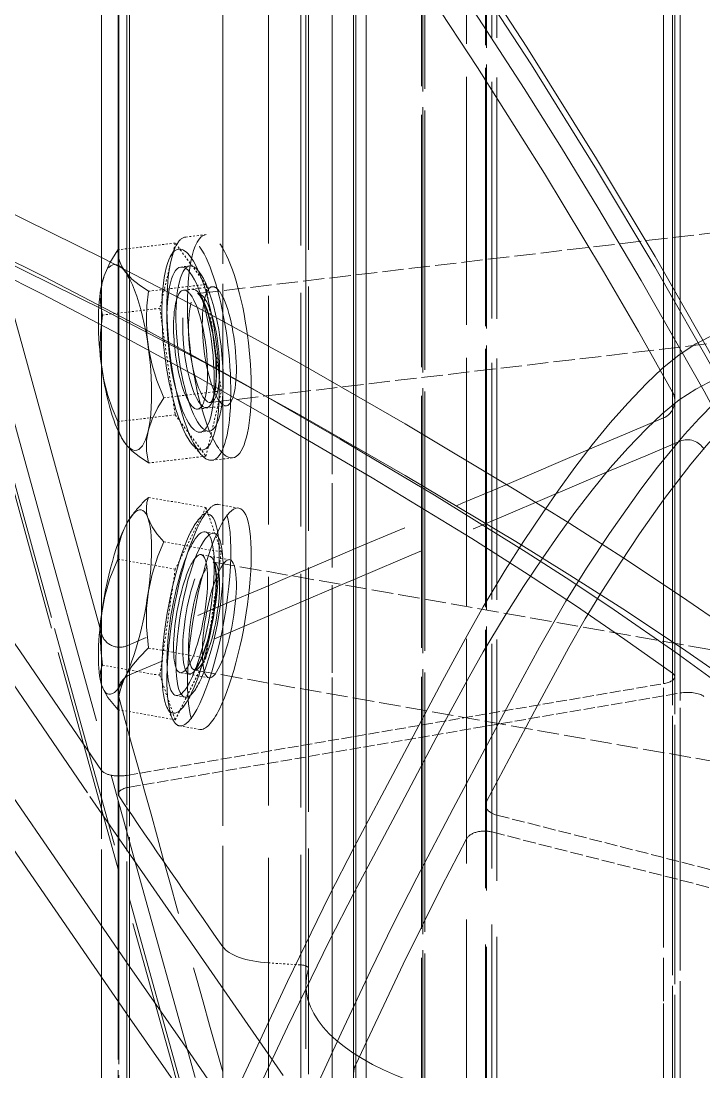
# Model space of a CAD drawing. Header units: millimetres. Extents: x 2647 to 34760, y 2046 to 24755.
# Drawn here: x 14275.1 to 14311.5, y 11770.1 to 11826.2 of the extents above; entities that cross this region are included whole.
import ezdxf

# ---------------------------------------------------------------- set-up
doc = ezdxf.new("R2010")
doc.units = ezdxf.units.MM
doc.linetypes.add('DASHED', pattern=[15, 12, -3])

# ---------------------------------------------------------------- blocks, each defined once
blk = doc.blocks.new('A$C637D7238')
at = {"color": 7, "linetype": 'DASHED', "lineweight": 13}
for p, q in [((175.4605037216534, 2363.972159961122), (175.4605037216534, 1429.250327685731)), ((175.5843287948956, 2363.795692065614), (175.5843287948956, 1429.05829582538)), ((174.978478575169, 2363.458320239442), (174.978478575169, 1428.691627124208)), ((175.8660823349346, 2362.997809985536), (175.8660823349346, 1428.192664721864)), ((144.9915248398174, 2359.135657885927), (144.9915248398174, 1424.056083300966)), ((146.3509685043682, 2358.888007739442), (146.3509685043682, 1423.794013598817)), ((146.4879542831768, 2358.293830493349), (146.4879542831768, 1423.166419604677)), ((145.8821040634502, 2357.945930102724), (145.8821040634502, 1422.799979785341)), ((145.9171229843487, 2357.846824267763), (145.9171229843487, 1422.695380786317)), ((151.4643031601299, 2350.036231616396), (151.4643031601299, 1414.646293261903)), ((153.8964015488018, 2349.181586841005), (153.8964015488018, 1413.784782031435)), ((155.6230861191143, 2349.075843432802), (155.6230861191143, 1413.678351977724)), ((156.0427409653057, 2348.854743579286), (156.0427409653057, 1413.456336596864)), ((156.0467463974346, 2348.879691699403), (156.0467463974346, 1413.481284716981)), ((155.9050685409893, 2347.983161548036), (155.9050685409893, 1412.582923510927)), ((162.0691997055401, 2342.595283130067), (162.0691997055401, 1407.265540698427)), ((162.1350032333721, 2342.311011889833), (162.1350032333721, 1406.988822558778)), ((162.245324278294, 2342.439185717958), (162.245324278294, 1407.1137920412)), ((159.1097575668682, 2340.76239738788), (159.1097575668682, 1405.487128833192)), ((158.4484035019268, 2339.985114673036), (158.4484035019268, 1404.737769702333)), ((158.5562068466534, 2339.655067065614), (158.5562068466534, 1404.420081714052)), ((164.4700557236065, 2331.092139819521), (164.4700557236065, 1396.342612841981)), ((165.8180552963604, 2330.825721362489), (165.8180552963604, 1396.095878222841)), ((166.0928279404034, 2330.171805957216), (166.0928279404034, 1395.492087939638)), ((165.4870921615948, 2329.774238208192), (165.4870921615948, 1395.125419238466)), ((165.5343562607159, 2329.642860034364), (165.5343562607159, 1395.004340747255)), ((165.4870921615948, 2241.567298510927), (165.4870921615948, 1422.219993213075)), ((165.5343562607159, 2241.738731006044), (165.5343562607159, 1422.40058098163)), ((166.0928279404034, 2241.048194507021), (166.0928279404034, 1421.673423388856)), ((164.4700557236065, 2239.841071704286), (164.4700557236065, 1420.404960254091)), ((165.8180552963604, 2240.191260913271), (165.8180552963604, 1420.772773364442)), ((158.5562068466534, 2228.220283130067), (158.5562068466534, 1408.3589092287)), ((158.4484035019268, 2227.757712939638), (158.4484035019268, 1407.885352710146)), ((159.1097575668682, 2226.664115527528), (159.1097575668682, 1406.767493823427)), ((162.0691997055401, 2224.059897998231), (162.0691997055401, 1404.115439990419)), ((162.1350032333721, 2224.466163257021), (162.1350032333721, 1404.528113940614)), ((162.245324278294, 2224.282828906435), (162.245324278294, 1404.342033007997)), ((155.9050685409893, 2216.191627124208), (155.9050685409893, 1396.185599902528)), ((155.6230861191143, 2214.556037524599), (155.6230861191143, 1394.552070239442)), ((156.0427409653057, 2214.887916186708), (156.0427409653057, 1394.883262256044)), ((156.0467463974346, 2214.85060844745), (156.0467463974346, 1394.845954516786)), ((153.8964015488018, 2214.396735766786), (153.8964015488018, 1394.393455127138)), ((151.4643031601299, 2213.106071093935), (151.4643031601299, 1393.108741382021)), ((145.8821040634502, 2200.732490161317), (145.8821040634502, 1380.948936084169)), ((145.9171229843487, 2200.892707446474), (145.9171229843487, 1381.104804614442)), ((146.4879542831768, 2200.169440844911), (146.4879542831768, 1380.40236625995)), ((146.3509685043682, 2199.204475024599), (146.3509685043682, 1379.466468432802)), ((144.9915248398174, 2198.800727466005), (144.9915248398174, 1379.075538257021)), ((175.8660823349346, 2192.391578296083), (175.8660823349346, 1372.906943896669)), ((174.978478575169, 2191.613380053896), (174.978478575169, 1372.1626201662)), ((175.5843287948956, 2191.041175464052), (175.5843287948956, 1371.615821460146)), ((175.4605037216534, 2190.740882495302), (175.4605037216534, 1371.329261401552))]:
    blk.add_line(p, q, dxfattribs=at)
at = {"color": 7, "linetype": 'DASHED', "lineweight": 13, "ltscale": 0.3748054504394531}
blk.add_line((157.3007899765362, 1568.696815112489), (157.3007899765362, 1343.813544848817), dxfattribs=at)
at = {"color": 7, "linetype": 'DASHED', "lineweight": 13, "ltscale": 0.3285686492919922}
blk.add_line((157.3007899765362, 1532.522498706239), (157.3007899765362, 1335.381309131044), dxfattribs=at)
at = {"color": 7, "linetype": 'DASHED', "lineweight": 13, "ltscale": 0.09453753008435926}
blk.add_line((150.1235133652081, 1449.515067675966), (206.454308653294, 1456.169807055849), dxfattribs=at)
at = {"color": 7, "linetype": 'DASHED', "lineweight": 13, "ltscale": 0.001833611858427043}
blk.add_line((150.577958250462, 1452.663337329286), (149.4853908066143, 1452.534247973817), dxfattribs=at)
at = {"color": 7, "linetype": 'DASHED', "lineweight": 13, "ltscale": 0.005152443224972313}
for p, q in [((148.9279490951885, 1452.212668994325), (145.8578425888409, 1451.849891284364)), ((148.1080943588604, 1448.731376269716), (145.0379878525127, 1448.368598559755)), ((148.9279490951885, 1443.042289355653), (145.8578425888409, 1442.679511645692))]:
    blk.add_line(p, q, dxfattribs=at)
at = {"color": 7, "linetype": 'DASHED', "lineweight": 13, "ltscale": 0.00596088193118216}
for p, q in [((148.9279490951885, 1452.212668994325), (148.1080943588604, 1448.731376269716)), ((150.5677730087627, 1440.8344951662), (151.3876277450909, 1444.31578789081))]:
    blk.add_line(p, q, dxfattribs=at)
at = {"color": 7, "linetype": 'DASHED', "lineweight": 13, "ltscale": 0.001138934710759071}
blk.add_line((148.6637050155987, 1451.485969165224), (148.9845973495831, 1452.089301684755), dxfattribs=at)
at = {"color": 7, "linetype": 'DASHED', "lineweight": 13, "ltscale": 0.004583599280318437}
for p, q in [((150.5677730087627, 1450.004874804872), (148.9279490951885, 1452.212668994325)), ((148.9279490951885, 1443.042289355653), (150.5677730087627, 1440.8344951662))]:
    blk.add_line(p, q, dxfattribs=at)
at = {"color": 7, "linetype": 'DASHED', "lineweight": 13, "ltscale": 0.000804335499393497}
blk.add_line((149.706261778294, 1450.989524463075), (149.2269832138409, 1450.932990649599), dxfattribs=at)
at = {"color": 7, "linetype": 'DASHED', "lineweight": 13, "ltscale": 7.975272175397444e-05}
blk.add_line((145.1256495956768, 1450.426246264833), (145.1416713241924, 1450.471335986513), dxfattribs=at)
at = {"color": 7, "linetype": 'DASHED', "lineweight": 13, "ltscale": 0.0945371512490534}
blk.add_line((150.8103877548565, 1443.701926806825), (207.1409541611065, 1450.356666186708), dxfattribs=at)
at = {"color": 7, "linetype": 'DASHED', "lineweight": 13, "ltscale": 0.005152632642066775}
for p, q in [((150.5677730087627, 1450.004874804872), (147.4975520614971, 1449.642097094911)), ((151.3876277450909, 1444.31578789081), (148.3174067978252, 1443.953010180849))]:
    blk.add_line(p, q, dxfattribs=at)
at = {"color": 7, "linetype": 'DASHED', "lineweight": 13, "ltscale": 0.002574589185219294}
for p, q in [((150.9065181259502, 1449.882651904481), (149.3724376205791, 1449.701377490419)), ((151.6573649887432, 1443.526832202333), (150.1232844833721, 1443.345557788271))]:
    blk.add_line(p, q, dxfattribs=at)
at = {"color": 7, "linetype": 'DASHED', "lineweight": 13, "ltscale": 0.00957976335019075}
for p, q in [((151.3876277450909, 1444.31578789081), (150.5677730087627, 1450.004874804872)), ((148.1080943588604, 1448.731376269716), (148.9279490951885, 1443.042289355653))]:
    blk.add_line(p, q, dxfattribs=at)
at = {"color": 7, "linetype": 'DASHED', "lineweight": 13, "ltscale": 0.1921836853027344}
blk.add_line((175.4605037216534, 1444.261085132021), (175.4605037216534, 1328.95087395038), dxfattribs=at)
at = {"color": 7, "linetype": 'DASHED', "lineweight": 13, "ltscale": 0.1921867370605469}
blk.add_line((175.5843287948956, 1443.784095385927), (175.5843287948956, 1328.472053149599), dxfattribs=at)
at = {"color": 7, "linetype": 'DASHED', "lineweight": 13, "ltscale": 0.1921932220458984}
blk.add_line((174.978478575169, 1442.874747851747), (174.978478575169, 1327.558814624208), dxfattribs=at)
at = {"color": 7, "linetype": 'DASHED', "lineweight": 13, "ltscale": 0.0008043802754698593}
blk.add_line((150.7481318954815, 1442.170936206239), (150.2688533310284, 1442.114173510927), dxfattribs=at)
at = {"color": 7, "linetype": 'DASHED', "lineweight": 13, "ltscale": 1.915057815166204e-05}
blk.add_line((146.1624843124737, 1441.650916674989), (146.168778562962, 1441.64130363788), dxfattribs=at)
at = {"color": 7, "linetype": 'DASHED', "lineweight": 13, "ltscale": 0.001139224147843889}
blk.add_line((149.8497706894268, 1441.445151904481), (150.3026134018291, 1440.933143237489), dxfattribs=at)
at = {"color": 7, "linetype": 'DASHED', "lineweight": 13, "ltscale": 0.1922008514404297}
blk.add_line((175.8660823349346, 1441.636039355653), (175.8660823349346, 1326.315528491396), dxfattribs=at)
at = {"color": 7, "linetype": 'DASHED', "lineweight": 13, "ltscale": 0.005152587892884356}
blk.add_line((150.5677730087627, 1440.8344951662), (147.4975520614971, 1440.471946338075), dxfattribs=at)
at = {"color": 7, "linetype": 'DASHED', "lineweight": 13, "ltscale": 0.001833801275879556}
blk.add_line((151.9859248642315, 1440.746146777528), (150.8932429794659, 1440.61705742206), dxfattribs=at)
at = {"color": 7, "linetype": 'DASHED', "lineweight": 13, "ltscale": 0.005195824441142524}
for p, q in [((150.5677730087627, 1438.094550708192), (147.4975520614971, 1438.635398486513)), ((151.3876277450909, 1435.721274951356), (148.3174067978252, 1436.262122729677)), ((150.5677730087627, 1430.05553398456), (147.4975520614971, 1430.59638176288))]:
    blk.add_line(p, q, dxfattribs=at)
at = {"color": 7, "linetype": 'DASHED', "lineweight": 13, "ltscale": 0.006130377373360783}
for p, q in [((150.5677730087627, 1438.094550708192), (148.9279490951885, 1434.802085498231)), ((148.9279490951885, 1426.763068774599), (150.5677730087627, 1430.05553398456))]:
    blk.add_line(p, q, dxfattribs=at)
at = {"color": 7, "linetype": 'DASHED', "lineweight": 13, "ltscale": 0.001168273131492492}
blk.add_line((150.2688533310284, 1437.557822802919), (150.7680446152081, 1438.049918750185), dxfattribs=at)
at = {"color": 7, "linetype": 'DASHED', "lineweight": 13, "ltscale": 0.004184826960004457}
for p, q in [((151.3876277450909, 1435.721274951356), (150.5677730087627, 1438.094550708192)), ((148.1080943588604, 1429.136344531435), (148.9279490951885, 1426.763068774599))]:
    blk.add_line(p, q, dxfattribs=at)
at = {"color": 7, "linetype": 'DASHED', "lineweight": 13, "ltscale": 0.001848990621567831}
blk.add_line((152.3228389267315, 1438.067542651552), (151.2302714828838, 1438.260032275575), dxfattribs=at)
at = {"color": 7, "linetype": 'DASHED', "lineweight": 13, "ltscale": 0.0002542918514233081}
blk.add_line((146.5838557724346, 1437.622825244325), (146.6760951523174, 1437.744361499208), dxfattribs=at)
at = {"color": 7, "linetype": 'DASHED', "lineweight": 13, "ltscale": 0.0008114808874187517}
for p, q in [((150.9976130966534, 1436.716910937685), (150.5181056503643, 1436.801368335146)), ((149.4570094589581, 1427.971564868349), (148.977502012669, 1428.05602226581))]:
    blk.add_line(p, q, dxfattribs=at)
at = {"color": 7, "linetype": 'DASHED', "lineweight": 13, "ltscale": 0.005195636598689816}
for p, q in [((148.9279490951885, 1434.802085498231), (145.8578425888409, 1435.342933276552)), ((148.1080943588604, 1429.136344531435), (145.0379878525127, 1429.677192309755)), ((148.9279490951885, 1426.763068774599), (145.8578425888409, 1427.303916552919))]:
    blk.add_line(p, q, dxfattribs=at)
at = {"color": 7, "linetype": 'DASHED', "lineweight": 13, "ltscale": 0.002596376391043174}
for p, q in [((151.8371516708721, 1435.309974292177), (150.3029567245831, 1435.580283740419)), ((150.7268458847393, 1429.00702629413), (149.1926509384502, 1429.277335742372))]:
    blk.add_line(p, q, dxfattribs=at)
at = {"color": 7, "linetype": 'DASHED', "lineweight": 13, "ltscale": 0.009541252901002521}
for p, q in [((150.5677730087627, 1430.05553398456), (151.3876277450909, 1435.721274951356)), ((148.9279490951885, 1434.802085498231), (148.1080943588604, 1429.136344531435))]:
    blk.add_line(p, q, dxfattribs=at)
at = {"color": 7, "linetype": 'DASHED', "lineweight": 13, "ltscale": 0.09533031926904542}
blk.add_line((150.9747249130596, 1435.184547046083), (207.3054057602276, 1425.260459521669), dxfattribs=at)
at = {"color": 7, "linetype": 'DASHED', "lineweight": 13, "ltscale": 0.1922573089599609}
blk.add_line((144.9915248398174, 1431.364738086122), (144.9915248398174, 1316.010352710146), dxfattribs=at)
at = {"color": 7, "linetype": 'DASHED', "lineweight": 13, "ltscale": 0.1922603607177734}
blk.add_line((146.3509685043682, 1430.713340381044), (146.3509685043682, 1315.35712395038), dxfattribs=at)
at = {"color": 7, "linetype": 'DASHED', "lineweight": 13, "ltscale": 0.1922672271728516}
blk.add_line((146.4879542831768, 1429.154197314638), (146.4879542831768, 1313.793861010927), dxfattribs=at)
at = {"color": 7, "linetype": 'DASHED', "lineweight": 13, "ltscale": 0.09533038545612568}
blk.add_line((149.9591762070049, 1429.419700244325), (206.2898570541729, 1419.495383838075), dxfattribs=at)
at = {"color": 7, "linetype": 'DASHED', "lineweight": 13, "ltscale": 7.965321738365593e-06}
blk.add_line((144.9993068222393, 1428.628684619325), (145.0006801132549, 1428.624106982606), dxfattribs=at)
at = {"color": 7, "linetype": 'DASHED', "lineweight": 13, "ltscale": 0.04840572025132663}
blk.add_line((146.3509685043682, 1423.794013598817), (174.978478575169, 1428.691627124208), dxfattribs=at)
at = {"color": 7, "linetype": 'DASHED', "lineweight": 13, "ltscale": 0.1922710418701172}
blk.add_line((145.8821040634502, 1428.243247607606), (145.8821040634502, 1312.880622485536), dxfattribs=at)
at = {"color": 7, "linetype": 'DASHED', "lineweight": 13, "ltscale": 0.1922721862792969}
blk.add_line((145.9171229843487, 1427.983695605653), (145.9171229843487, 1312.620383838075), dxfattribs=at)
at = {"color": 7, "linetype": 'DASHED', "lineweight": 13, "ltscale": 0.04967498665781654}
blk.add_line((146.4879542831768, 1423.166419604677), (175.8660823349346, 1428.192664721864), dxfattribs=at)
at = {"color": 7, "linetype": 'DASHED', "lineweight": 13, "ltscale": 0.001168317971939539}
blk.add_line((148.4847194198956, 1427.430488208192), (148.7856990341534, 1426.797401049989), dxfattribs=at)
at = {"color": 7, "linetype": 'DASHED', "lineweight": 13, "ltscale": 0.001849178463723555}
blk.add_line((150.240929747044, 1426.249457934755), (149.1482478622784, 1426.441947558778), dxfattribs=at)
at = {"color": 7, "linetype": 'DASHED', "lineweight": 13, "ltscale": 0.05660865079542939}
blk.add_line((166.0928279404034, 1421.673423388856), (199.0037471298565, 1413.276664355653), dxfattribs=at)
at = {"color": 7, "linetype": 'DASHED', "lineweight": 13, "ltscale": 0.05774980662937218}
blk.add_line((165.8180552963604, 1420.772773364442), (199.3923884872784, 1412.206641772646), dxfattribs=at)
at = {"color": 7, "linetype": 'DASHED', "lineweight": 13, "ltscale": 0.00288326924865593}
blk.add_line((153.8964015488018, 1413.784782031435), (155.6230861191143, 1413.678351977724), dxfattribs=at)
at = {"color": 7, "linetype": 'DASHED', "lineweight": 13}
for points in [[(143.9354640488018, 1496.294852832216), (146.5367061142315, 1492.94631157245), (149.098351622044, 1489.560233691591), (151.7396480087627, 1485.980521777528), (154.3365413193096, 1482.378379443544), (157.1491557602276, 1478.391028979677), (159.9285823349346, 1474.370948413271), (163.852875853001, 1468.552543261903), (167.6906520370831, 1462.663642505067), (171.4147883896221, 1456.709052661317), (174.5297557358135, 1451.497184375185), (177.336762571751, 1446.583549121278), (180.0463801864971, 1441.624137500185), (181.9959956650127, 1437.911903003114), (183.8929683212627, 1434.176093676942), (186.3902980331768, 1429.056235888856), (188.7824565414776, 1423.901816943544), (190.8488017563213, 1419.189826587099), (192.8065425400127, 1414.428855517763), (194.4397288803448, 1410.1606670412), (195.9573298935284, 1405.86249504413)], [(143.9338618759502, 1495.729285815614), (146.5353328232159, 1492.380744555849), (149.0970927719463, 1488.994666674989), (151.7385035995831, 1485.415183642763), (154.335282469212, 1481.813270190614), (157.1474391464581, 1477.826606372255), (159.9265223984112, 1473.806983569521), (163.9768153671612, 1467.799064257997), (167.9317790512432, 1461.719504931825), (171.4128428940166, 1456.146232226747), (174.5275813583721, 1450.934821704286), (177.8463679794659, 1445.101539233583), (181.0262233261456, 1439.208289721864), (182.9490596298565, 1435.485068896669), (184.5174724106182, 1432.351905444521), (186.0607081894268, 1429.180289843935), (187.4422389511456, 1426.257926562685), (188.780968809544, 1423.339454272646), (190.8473140243877, 1418.6274639162), (192.8051692489971, 1413.8667217287), (194.4384700302471, 1409.598533252138), (195.9561854843487, 1405.300132373231)], [(143.2522517685284, 1494.987937549013), (146.8031245712627, 1490.388785937685), (150.2791530136456, 1485.725318530458), (153.6904078964581, 1481.003028491396), (156.5134364609112, 1476.99530754413), (159.304650450169, 1472.95233879413), (163.4789973739971, 1466.746665576356), (167.5496608261456, 1460.4634014162), (169.5368129257549, 1457.29315910663), (171.4866572861065, 1454.103919604677), (173.7921840195049, 1450.216361621278), (177.146447325169, 1444.3061748537), (180.3596049789776, 1438.330527881044), (183.4346324447979, 1432.290107348817), (185.6045466904034, 1427.818214038271), (188.1815272812237, 1422.236930468935), (189.4493037704815, 1419.354163745302), (190.6762248520245, 1416.456290820497), (191.8017512802471, 1413.686591723817), (192.8836757187237, 1410.903388598817), (194.4334346298565, 1406.656257251161)], [(122.672684812962, 1494.215461352724), (123.9778834823956, 1491.139289477724), (125.2273494247784, 1488.045035937685), (126.4391643051495, 1484.893561938661), (127.6031428818096, 1481.723319629091), (128.7182551864971, 1478.552848437685), (129.7951442245831, 1475.367728808778), (131.8530208114971, 1468.963157275575), (133.8621455673565, 1462.359229663271), (135.6503993515362, 1456.242133716005), (136.8315440658916, 1452.097083667177), (139.1479426864971, 1443.788901904481), (142.4832087997784, 1431.631614306825), (155.0039607529034, 1386.510993579286)], [(123.5644084457745, 1494.098731616396), (125.3104335312237, 1489.954139331239), (126.9583827499737, 1485.774528125185), (128.5206157211651, 1481.555549243349), (129.6154719833721, 1478.447105029481), (130.6734782699932, 1475.324927905458), (132.0530635361065, 1471.085349658388), (133.3837825302471, 1466.828834155458), (135.4755336288799, 1459.858924487489), (137.0738154892315, 1454.33531914081), (138.6370784286846, 1448.799125293153), (141.5445643905987, 1438.277427295106), (146.7687922958721, 1419.227592090028), (151.7176753525127, 1401.50572929706)], [(122.6716548447002, 1493.650352099794), (123.9769679550518, 1490.57440910663), (125.2264338974346, 1487.480384448427), (126.4381343368877, 1484.329139331239), (127.6022273544659, 1481.159125903505), (128.7172252182354, 1477.989112475771), (129.7941142563213, 1474.8042217287), (131.8517619613995, 1468.400336841005), (133.164513731419, 1464.120246508974), (135.6491405014385, 1455.680457690614), (136.0658198837627, 1454.226600268739), (139.1470271591534, 1443.226539233583), (142.6782161239971, 1430.352851489442), (148.7376338486065, 1408.429633716005), (154.9270564560284, 1386.224891284364)], [(142.0103389267315, 1494.152518847841), (144.6229106430401, 1490.788642505067), (147.2460109238018, 1487.318107226747), (149.8300868515362, 1483.810264209169), (152.526085997044, 1480.063697436708), (155.1900416855206, 1476.283027270692), (158.1526881698956, 1471.9917217287), (161.0763103012432, 1467.662421801942), (165.0640040878643, 1461.57897148456), (168.6256343368877, 1455.92353020038), (171.7791682724346, 1450.692435840028), (173.6413508896221, 1447.486259082216), (175.4605037216534, 1444.261085132021)], [(139.3939906601299, 1454.207374194521), (145.103104734837, 1451.393500903505), (150.4490977768291, 1448.602058032411), (155.6285792831768, 1445.756599048036), (161.1956721786846, 1442.560493091005), (167.1024257187237, 1439.027015307802), (169.9862224106182, 1437.236014941591), (172.8086787704815, 1435.429679492372), (175.945389891087, 1433.347083667177), (178.9708644394268, 1431.246863940614), (183.0245906357159, 1428.272315600771), (186.8640834335674, 1425.262519458192), (189.3321162704815, 1423.216315844911), (191.6936046127666, 1421.160041430849), (193.9501506332745, 1419.075614550966), (195.7343989853252, 1417.317344287294), (197.4135905746807, 1415.542594531435), (198.9682704452862, 1413.758231738466), (200.4344874863018, 1411.902457812685), (201.7542201523174, 1410.032035449403), (202.9235774521221, 1408.144446948427), (203.9393550400127, 1406.238776782411)], [(154.6951991562237, 1407.772056201356), (151.1971980575909, 1412.799903491396), (144.2483455185284, 1422.863837817567), (140.8199244980206, 1427.902442553896), (137.7366572861065, 1432.371360400575)], [(136.1259013656963, 1453.27948723163), (141.8791896347393, 1450.447761157411), (147.303918028294, 1447.615348437685), (152.5727778915752, 1444.717246631044), (157.7365809921612, 1441.752082446474), (162.7619105820049, 1438.759452441591), (167.6575786117901, 1435.716697314638), (170.0325709823956, 1434.181815722841), (172.3463374618877, 1432.640754321474), (175.6478435043682, 1430.348731616396), (178.8024074081768, 1428.043891528505), (181.819184446751, 1425.723029712099), (184.7068721298565, 1423.382255175966), (187.4529963974346, 1421.032325366396), (190.0463420395245, 1418.663398364442), (191.3616115097393, 1417.387611010927), (192.6179439072002, 1416.108161548036), (193.6538630966534, 1414.997855761903), (194.6385127548565, 1413.885947802919), (196.2210017685284, 1411.947089770692), (197.6362926010479, 1409.997703174013), (198.8831264023174, 1408.031379321474), (199.4459468368877, 1407.034141162294)], [(153.0806666855206, 1404.087974170106), (149.3312388901104, 1409.524146655458), (146.487153196751, 1413.597785571474), (139.4674617294659, 1423.799735644716)], [(139.3939906601299, 1451.456443408388), (145.103104734837, 1448.642341235536), (150.4490977768291, 1445.850898364442), (155.6285792831768, 1443.005439380067), (161.1956721786846, 1439.809562304872), (167.1024257187237, 1436.275855639833), (169.9862224106182, 1434.484855273622), (172.8086787704815, 1432.678748706239), (175.945389891087, 1430.595923999208), (178.9708644394268, 1428.495704272646), (183.0245906357159, 1425.521155932802), (186.8640834335674, 1422.511359790224), (189.3321162704815, 1420.465156176942), (191.6936046127666, 1418.40888176288), (193.9501506332745, 1416.324683764833), (195.7343989853252, 1414.566184619325), (197.4135905746807, 1412.791434863466), (198.9682704452862, 1411.007072070497), (200.4344874863018, 1409.151527026552), (201.7542201523174, 1407.280875781435)], [(149.3312388901104, 1406.772986987489), (146.487153196751, 1410.846625903505), (139.4674617294659, 1421.048575976747), (135.2910548691143, 1427.167045215028), (132.7603084091534, 1430.781318286317), (131.4611751083721, 1432.583076098817), (128.9409572128643, 1435.943976977724), (127.6239711288799, 1437.616874316591), (126.2593776230206, 1439.278098681825), (124.4953853134502, 1441.310340503114), (122.613976622044, 1443.33205375995), (120.6126338486065, 1445.322867968935), (118.2164699081768, 1447.515784839052), (115.6466990951885, 1449.676887133974), (112.9036647323956, 1451.803199389833), (110.2303248886456, 1453.724433520692), (107.4123317245831, 1455.612937549013), (103.7069636825909, 1457.928763965028), (99.8180324081768, 1460.200416186708), (95.3942042831768, 1462.633430102724), (92.30086627048149, 1464.25002250995), (89.11162676852837, 1465.828620532411), (84.97206988376274, 1467.733375171083), (83.36360278171196, 1468.444282153505)], [(99.38842120212212, 1467.572929004091), (106.6090709213604, 1464.926368335146), (113.1350642685284, 1462.398368457216), (119.4978648666729, 1459.803535083192), (125.6959849838604, 1457.145301440614), (131.7234736923565, 1454.426185229677), (137.5597316269268, 1451.644355395692), (141.8125850204815, 1449.509345630067), (145.9564906601299, 1447.335883716005), (150.0072413925518, 1445.122367480653), (153.9916163925518, 1442.867881396669), (159.4295054916729, 1439.682532885927), (164.7491771225323, 1436.433326342958), (167.5567561630596, 1434.648505786317), (170.2850276474346, 1432.854758838075), (172.9194575790752, 1431.055976489442), (175.4605037216534, 1429.250327685731)], [(136.0293132309307, 1463.265372851747), (137.5874263290752, 1457.971107104677), (139.1067439560284, 1452.66425285663), (140.5976802353252, 1447.34801445331), (143.2400065903057, 1437.764731982606), (144.9915248398174, 1431.364738086122)], [(145.1416713241924, 1450.471335986513), (145.4440242294659, 1451.154548266786), (145.8578425888409, 1451.849891284364)], [(147.4975520614971, 1449.642097094911), (146.996300840794, 1449.981299975771), (146.6200191025127, 1450.29006157245), (146.2029963974346, 1450.760413745302), (146.0591441635479, 1451.002341845888), (145.9530574325909, 1451.259376147646), (145.8855372909893, 1451.536780932802), (145.8578425888409, 1451.849891284364)], [(145.0036555771221, 1449.987708667177), (144.9306422714581, 1449.427177050966), (144.9542171005596, 1448.832999804872), (145.0379878525127, 1448.368598559755)], [(148.3174067978252, 1443.953010180849), (147.952111387669, 1444.869681933778), (147.6964503769268, 1445.69045219745), (147.5168925766338, 1446.509391406435), (147.4153834823956, 1447.323295215028), (147.3873454574932, 1448.179313281435), (147.4172145370831, 1448.87030754413), (147.4975520614971, 1449.642097094911)], [(150.1235133652081, 1449.515067675966), (150.1160747055401, 1449.515067675966), (150.120080137669, 1449.513923266786), (150.1441127304424, 1449.500419238466), (150.2538615707745, 1449.388953784364), (150.2663356308331, 1449.372703174013)], [(150.2663356308331, 1449.372703174013), (150.467980528294, 1449.015189746278), (150.7091075424541, 1448.351890185731), (150.9398204330791, 1447.356940844911), (151.0976344589581, 1446.048881152528), (151.1111384872784, 1445.019599536317), (151.0358363632549, 1444.305488208192), (150.9337550644268, 1443.91799125995), (150.8393413071026, 1443.73603020038), (150.8094722275127, 1443.704444507021), (150.8035212997784, 1443.700324633974), (150.8103877548565, 1443.701926806825)], [(177.7188807968487, 1447.351905444521), (176.7005855087627, 1446.829825976747), (175.8109218124737, 1446.249152758974), (174.9034053329815, 1445.510551074403), (174.0684443954815, 1444.710380175966), (173.0746394638409, 1443.671027758974), (172.1433192734112, 1442.617942431825), (171.1708003525127, 1441.432792285341), (170.2559596542706, 1440.238944629091), (169.3784266952862, 1439.026786425966), (168.5375148300518, 1437.812339404481), (167.5177318100323, 1436.285697558778), (166.5331965927471, 1434.746009448427), (165.3636104111065, 1432.798453906435), (164.607384825169, 1431.463843921083), (163.1899196152081, 1428.842689135927), (160.8364421371807, 1424.406501391786), (158.473466062962, 1419.961158374208), (157.1417171005596, 1417.356711963075), (154.9172145370831, 1412.782966235536), (153.0806666855206, 1408.854209521669), (149.3312388901104, 1400.747214892763)], [(145.0379878525127, 1448.368598559755), (144.9446040634502, 1447.397910693544), (144.9301845077862, 1446.545096972841), (144.9885493759502, 1445.711967090028), (145.121186399876, 1444.90172539081), (145.3366786484112, 1444.067908862489), (145.5614406113018, 1443.406898120302), (145.8578425888409, 1442.679511645692)], [(177.7188807968487, 1444.940177539247), (176.7005855087627, 1444.418098071474), (175.8109218124737, 1443.8374248537), (174.9034053329815, 1443.09882316913), (174.0684443954815, 1442.298652270692), (173.0746394638409, 1441.2592998537), (172.1433192734112, 1440.206214526552), (171.1708003525127, 1439.021064380067), (170.2559596542706, 1437.827216723817), (169.3784266952862, 1436.615058520692), (168.5375148300518, 1435.400611499208), (167.5177318100323, 1433.873969653505), (166.5331965927471, 1432.334281543153), (165.3636104111065, 1430.386726001161), (164.607384825169, 1429.052344897646), (163.1899196152081, 1426.430961230653), (160.8364421371807, 1421.995002368349), (158.473466062962, 1417.549430468935), (157.1417171005596, 1414.944984057802), (154.9172145370831, 1410.371238330263), (153.0806666855206, 1406.442481616396)], [(177.7040034775127, 1443.690482715028), (176.8816310409893, 1442.849570849794), (176.1034327988018, 1441.995154956239), (174.6594172958721, 1440.253821948427), (173.7682658676495, 1439.079658130067), (172.0969707016338, 1436.701118091005), (170.9068995956768, 1434.9018779787), (169.7754222397198, 1433.090049365419), (168.3664256576885, 1430.647193530458), (167.4745875839581, 1429.008857348817), (165.7348567489971, 1425.722800830263), (163.7602931503643, 1422.02704582538), (161.8123942856182, 1418.32717094745), (160.5604106430401, 1415.844489673036), (159.3476802353252, 1413.354713061708), (157.7750331405987, 1410.027228930849), (154.6951991562237, 1403.360129931825)], [(184.1783839706768, 1445.393592456239), (183.5979396347393, 1445.378944018739), (182.6991206650127, 1445.258552173036), (181.7948085312237, 1445.030356982606), (181.0193568710674, 1444.735099414247), (180.3970271591534, 1444.401160815614), (179.8353511337627, 1443.99970207538), (179.0957194809307, 1443.335029223817), (178.1569606308331, 1442.378074267763), (177.2730189804424, 1441.399146655458), (176.4366847519268, 1440.401679614442), (174.9779063705791, 1438.496924975771), (173.707726622044, 1436.690589526552), (172.6985866073956, 1435.184089282411), (171.7290431503643, 1433.670722583192)], [(147.4968654159893, 1442.233192065614), (147.6911860947002, 1442.807914355653), (148.0038386825909, 1443.4419170412), (148.3174067978252, 1443.953010180849)], [(147.4968654159893, 1442.233192065614), (147.4007350448956, 1441.680900195497), (147.3969584946026, 1441.106406787294), (147.4975520614971, 1440.471946338075)], [(147.4975520614971, 1440.471946338075), (146.996300840794, 1440.810920337099), (146.6200191025127, 1441.119681933778), (146.3659602646221, 1441.380378344911), (146.168778562962, 1441.64130363788)], [(148.3174067978252, 1436.262122729677), (147.952111387669, 1436.696082690614), (147.6964503769268, 1437.069160083192), (147.4568110947002, 1437.593528369325), (147.4014216904034, 1437.843696216005), (147.3873454574932, 1438.096152881044), (147.4172145370831, 1438.355933764833), (147.4975520614971, 1438.635398486513)], [(146.6760951523174, 1437.744361499208), (146.3861018661846, 1437.314979174989), (146.2001353744854, 1436.961356738466), (146.0579997543682, 1436.603614428896), (145.9530574325909, 1436.223670581239), (145.8855372909893, 1435.809852221864), (145.8578425888409, 1435.342933276552)], [(144.9915248398174, 1424.056083300966), (140.6741267685284, 1430.38397941913), (137.6146632675518, 1434.74188957538), (136.0293132309307, 1436.916724780458)], [(147.4968654159893, 1433.620368579286), (147.6911860947002, 1434.533378222841), (148.0038386825909, 1435.503150561708), (148.3174067978252, 1436.262122729677)], [(145.0036555771221, 1432.469550708192), (145.1695949081768, 1433.369056323427), (145.4440242294659, 1434.306098559755), (145.8578425888409, 1435.342933276552)], [(150.9747249130596, 1435.184547046083), (150.9509212021221, 1435.192786792177), (150.9461146835674, 1435.19599113788), (150.9525233749737, 1435.188895800966), (150.9804469589581, 1435.143119433778), (151.0557490829815, 1434.902335742372), (151.1130839828838, 1434.393760302919), (151.0976344589581, 1433.524238208192), (150.9486323837627, 1432.297889331239), (150.6682521347393, 1431.030799487489), (150.3736812118877, 1430.150291064638), (150.2432185654034, 1429.859611132997)], [(147.4968654159893, 1433.620368579286), (147.4007350448956, 1432.708503344911), (147.3969584946026, 1431.723853686708), (147.4975520614971, 1430.59638176288)], [(171.7290431503643, 1433.670722583192), (170.8076793197979, 1432.150031665224), (169.9300319198956, 1430.617667773622), (168.2563334946026, 1427.520667651552), (165.5343562607159, 1422.40058098163)], [(145.0036555771221, 1432.469550708192), (144.9306422714581, 1431.535255053896), (144.9542171005596, 1430.505973437685), (145.0379878525127, 1429.677192309755)], [(147.4975520614971, 1430.59638176288), (146.996300840794, 1430.090552905458), (146.6200191025127, 1429.630042651552), (146.3861018661846, 1429.275962451356), (146.2001353744854, 1428.922340014833), (146.0579997543682, 1428.564597705263), (145.9530574325909, 1428.184653857606), (145.8855372909893, 1427.770835498231), (145.8578425888409, 1427.303916552919)], [(150.2432185654034, 1429.859611132997), (150.0422603134502, 1429.527503589052), (149.9539119247784, 1429.435035327333), (149.9303370956768, 1429.419700244325), (149.9282771591534, 1429.418784716981), (149.9293071274151, 1429.419013598817), (149.9402934555401, 1429.420844653505), (149.9591762070049, 1429.419700244325)], [(145.0006801132549, 1428.624106982606), (145.1317149643291, 1428.301841357606), (145.3366786484112, 1427.954169848817), (145.8578425888409, 1427.303916552919)], [(164.4700557236065, 1420.404960254091), (163.1354457382549, 1417.849265674013), (161.084550047337, 1413.72138176288), (158.5562068466534, 1408.3589092287)]]:
    blk.add_lwpolyline(points, dxfattribs=at)
for centre, radius, start, end in [((148.8114482406963, 1449.162818530458), 3.896074610626489, 160.3734607541867, 167.7765866828389), ((174.6027690414776, 1443.783866504091), 0.9814739841988408, 0.01763987427982295, 29.09123482964912), ((174.5951014999737, 1443.787070849794), 0.9894120047397438, 292.7880605528422, 359.8286348789327), ((147.7650004867901, 1442.683631518739), 1.906581926275803, 180.1197903628473, 213.1445131499808), ((28428.87008013767, -65106.12511481915), 72298.35677994564, 113.0040207758238, 113.0286726346262), ((28437.35152545017, -65117.1334156004), 72310.31679559113, 113.0065342863788, 113.0318281828951), ((176.2606746200909, 1440.711356738466), 1.004990549317474, 28.66664978083269, 113.1110515479416), ((152.2408992294659, 1433.426963427919), 7.043989935883198, 132.3235233236238, 142.1929929949157), ((145.9558040146221, 1431.635047534364), 1.002287034188301, 195.6634635923599, 293.2034316774198), ((146.4976817612041, 1429.096747973817), 1.569954134499238, 158.3129566056863, 197.5195128582058), ((146.8727046493877, 1428.240729907411), 0.99082822356685, 112.8480073015934, 179.8568827203404), ((146.8650371078838, 1428.243476489442), 0.9829048219234672, 180.0045104294819, 195.3205266240467), ((2971.653817320286, 2199.973289111513), 2929.292297881712, 195.2802968096859, 195.6866998953848), ((732.2362834457745, 1820.802375415224), 708.7022518655632, 214.1762542061433, 214.9665753936555)]:
    blk.add_arc(centre, radius, start, end, dxfattribs=at)
for centre, major_axis, ratio, start_param, end_param in [((151.2818843368877, 1446.704856494325), (-0.703926086425781, 5.958480834960939), 0.2604505284350206, 3.374624809326447e-05, 2.71576449968354), ((150.1893168930401, 1446.575767138856), (-0.703926086425781, 5.958480834960939), 0.2604505284350206, 3.141626399837886, 6.283219053427683), ((151.2818843368877, 1446.704856494325), (-0.703926086425781, 5.958480834960939), 0.2604505284350206, 3.141626399837884, 6.283219053427679), ((150.1893168930401, 1446.575767138856), (-0.703926086425781, 5.958480834960939), 0.2604505284350206, 0.3592799546522476, 2.782312371060844), ((150.1893168930401, 1446.575767138856), (-0.703926086425781, 5.958480834960939), 0.2604505284350206, 3.374624809816613e-05, 0.3592799546522476), ((146.2480861191143, 1446.11022148456), (0.586280822753906, -4.963073730468751), 0.2604505284350206, 5.796983639786898, 9.911108241644435), ((149.7479182724346, 1446.523582080263), (-0.6335449218749998, 5.362701416015626), 0.2604505284350206, 0.3592799249100082, 2.782312245385206), ((149.7479182724346, 1446.523582080263), (-0.6335449218749998, 5.362701416015626), 0.2604505284350206, 5.857357153273328, 6.642465232089594), ((149.7479182724346, 1446.523582080263), (-0.6335449218749998, 5.362701416015626), 0.2604505284350206, 2.782312245385206, 5.857357153273329), ((149.7479182724346, 1446.523582080263), (-0.5209350585937497, 4.409408569335938), 0.2604505284350206, 3.374624808894773e-05, 2.71576449968354), ((150.2271968368877, 1446.580115893739), (-0.5209350585937497, 4.409408569335938), 0.2604505284350206, 3.37462480955682e-05, 2.71576449968354), ((149.7479182724346, 1446.523582080263), (-0.5209350585937497, 4.409408569335938), 0.2604505284350206, 3.141626399837888, 6.283219053427674), ((150.2271968368877, 1446.580115893739), (-0.5209350585937497, 4.409408569335938), 0.2604505284350206, 3.141626399837888, 6.28321905342768), ((146.2480861191143, 1446.11022148456), (0.586280822753906, -4.963073730468751), 0.2604505284350206, 3.627922934464848, 3.786560826478457), ((146.2480861191143, 1446.11022148456), (0.586280822753906, -4.963073730468751), 0.2604505284350206, 3.786560826478457, 5.796983639786898), ((150.2271968368877, 1446.580115893739), (-0.3727340698242188, 3.1549072265625), 0.2604505284350206, 2.715764499683442, 8.998949806863028), ((150.4669505600323, 1446.608497241396), (-0.3433227539062498, 2.906570434570312), 0.2604505284350206, 2.715764499683537, 8.998949806863124), ((151.2818843368877, 1446.704856494325), (-0.3753662109374998, 3.17779541015625), 0.2604505284350206, 3.374624809377827e-05, 3.141626399837882), ((151.2818843368877, 1446.704856494325), (-0.3753662109374998, 3.17779541015625), 0.2604505284350206, 5.857357153273333, 6.283219053427679), ((149.7479182724346, 1446.523582080263), (-0.3753662109374998, 3.17779541015625), 0.2604505284350206, 3.374624808949064e-05, 3.141626399837896), ((149.7479182724346, 1446.523582080263), (-0.3753662109374998, 3.17779541015625), 0.2604505284350206, 5.857357153273323, 6.283219053427676), ((149.7479182724346, 1446.523582080263), (-0.3753662109374998, 3.17779541015625), 0.2604505284350206, 3.141626399837896, 5.857357153273323), ((151.2818843368877, 1446.704856494325), (-0.3753662109374998, 3.17779541015625), 0.2604505284350206, 3.141626399837882, 5.857357153273333), ((150.2271968368877, 1446.580115893739), (-0.5209350585937497, 4.409408569335938), 0.2604505284350206, 2.71576449968354, 3.141626399837888), ((149.7479182724346, 1446.523582080263), (-0.5209350585937497, 4.409408569335938), 0.2604505284350206, 2.71576449968354, 3.141626399837888), ((150.1893168930401, 1446.575767138856), (-0.703926086425781, 5.958480834960939), 0.2604505284350206, 2.782312371060844, 3.141626399837886), ((151.2818843368877, 1446.704856494325), (-0.703926086425781, 5.958480834960939), 0.2604505284350206, 2.71576449968354, 3.141626399837884), ((146.2480861191143, 1433.045417407411), (-0.8671188354492192, -4.921646118164062), 0.2283205174100355, 5.864775030608707, 9.843169208440807), ((150.1893168930401, 1432.350989917177), (1.041069030761719, 5.909042358398438), 0.2283205174100355, 0.310625443777687, 2.830977094736198), ((149.7479182724346, 1432.428809741396), (0.9369277954101566, 5.318069458007812), 0.2283205174100355, 2.830977012386825, 6.593810736793173), ((150.1893168930401, 1432.350989917177), (1.041069030761719, 5.909042358398438), 0.2283205174100355, 3.141633175365726, 6.283225828955516), ((151.2818843368877, 1432.158500293153), (1.041069030761719, 5.909042358398438), 0.2283205174100355, 4.052177593214058e-05, 3.141633175365726), ((150.1893168930401, 1432.350989917177), (1.041069030761719, 5.909042358398438), 0.2283205174100355, 4.052177592964825e-05, 0.310625443777687), ((151.2818843368877, 1432.158500293153), (1.041069030761719, 5.909042358398438), 0.2283205174100355, 3.798786952422875, 6.283225828955518), ((146.2480861191143, 1433.045417407411), (-0.8671188354492192, -4.921646118164062), 0.2283205174100355, 3.55998390126122, 4.869583279217783), ((149.7479182724346, 1432.428809741396), (0.9369277954101566, 5.318069458007812), 0.2283205174100355, 0.3106254296135844, 0.6571942988330833), ((149.7479182724346, 1432.428809741396), (0.9369277954101566, 5.318069458007812), 0.2283205174100355, 0.6571942988330833, 2.830977012386825), ((149.7479182724346, 1432.428809741396), (0.7704162597656253, 4.37255859375), 0.2283205174100355, 4.052177592645512e-05, 3.141633175365728), ((150.2271968368877, 1432.344352343935), (0.7704162597656253, 4.37255859375), 0.2283205174100355, 4.052177592957123e-05, 3.141633175365719), ((149.7479182724346, 1432.428809741396), (0.7704162597656253, 4.37255859375), 0.2283205174100355, 3.798786952422875, 6.283225828955513), ((150.2271968368877, 1432.344352343935), (0.7704162597656253, 4.37255859375), 0.2283205174100355, 3.798786952422879, 6.283225828955516), ((150.2271968368877, 1432.344352343935), (0.5511474609375002, 3.128585815429688), 0.2283205174100355, 3.798786952422792, 10.08197225960236), ((149.7479182724346, 1432.428809741396), (0.555267333984375, 3.151473999023437), 0.2283205174100356, 3.141633175365728, 6.283225828955517), ((150.4669505600323, 1432.302009204286), (0.507774353027344, 2.882537841796875), 0.2283205174100356, 3.798786952422875, 10.08197225960246), ((149.7479182724346, 1432.428809741396), (0.555267333984375, 3.151473999023437), 0.2283205174100356, 4.052177593002179e-05, 0.6571942988330831), ((151.2818843368877, 1432.158500293153), (0.555267333984375, 3.151473999023437), 0.2283205174100356, 3.141633175365728, 6.283225828955516), ((151.2818843368877, 1432.158500293153), (0.555267333984375, 3.151473999023437), 0.2283205174100356, 4.052177593037131e-05, 0.6571942988330831), ((149.7479182724346, 1432.428809741396), (0.555267333984375, 3.151473999023437), 0.2283205174100356, 0.6571942988330831, 3.141633175365728), ((151.2818843368877, 1432.158500293153), (0.555267333984375, 3.151473999023437), 0.2283205174100356, 0.6571942988330831, 3.141633175365728), ((146.2480861191143, 1433.045417407411), (-0.8671188354492192, -4.921646118164062), 0.2283205174100355, 4.869583279217783, 5.864775030608707), ((174.5843440536846, 1429.05829582538), (-0.9999847412109375, 6.123140562600845e-17), 0.3988187391492452, 1.976030109199638, 3.14161740082563), ((174.5843440536846, 1429.05829582538), (-0.9999847412109375, 6.123140562600845e-17), 0.3988187391492452, 3.14161740082563, 3.644460481548798), ((149.7479182724346, 1432.428809741396), (0.7704162597656253, 4.37255859375), 0.2283205174100355, 3.141633175365728, 3.798786952422875), ((150.2271968368877, 1432.344352343935), (0.7704162597656253, 4.37255859375), 0.2283205174100355, 3.141633175365719, 3.798786952422875), ((176.260216856419, 1427.825996020692), (-0.9999847412109375, 6.123140562600845e-17), 0.3988187391492452, 3.632845631594923, 5.117622762789869), ((150.1893168930401, 1432.350989917177), (1.041069030761719, 5.909042358398438), 0.2283205174100355, 2.830977094736197, 3.141633175365726), ((151.2818843368877, 1432.158500293153), (1.041069030761719, 5.909042358398438), 0.2283205174100355, 3.141633175365726, 3.798786952422875), ((145.9567195419659, 1424.160453418153), (-0.9999847412109375, 6.123140562600845e-17), 0.3988187391492452, 0.264726056647352, 1.976030109199428), ((146.8820888046612, 1422.799979785341), (-0.9999847412109375, 6.123140562600845e-17), 0.3988187391492452, 5.117622762790491, 6.283228584302274), ((146.8820888046612, 1422.799979785341), (-0.9999847412109375, 6.123140562600845e-17), 0.3988187391492452, 4.327712268807535e-05, 0.2650798706698396), ((166.4870769028057, 1422.219993213075), (-0.9999847412109375, 6.123140562600845e-17), 0.5947617139946302, 5.974860087480866, 6.283221726427036), ((166.4870769028057, 1422.219993213075), (-0.9999847412109375, 6.123140562600845e-17), 0.5947617139946302, 3.641924745013323e-05, 1.165562544390572), ((165.4238063339581, 1420.226203540224), (-0.9999847412109375, 6.123140562600845e-17), 0.5947617139946302, 4.307155197980326, 5.977844375044877), ((154.3543941025127, 1414.967185595888), (-2.999954223632812, 1.836942168780253e-16), 0.3988187391492452, 0.2715557778987205, 1.417524748559811), ((155.5466395859112, 1413.481284716981), (-0.4999923706054688, 3.061570281300423e-17), 0.3988187391492452, 3.141558369374496, 4.559117402151331), ((173.4051448349346, 1412.582694629091), (-17.49996185302734, 1.071563613425536e-15), 0.3988187391492452, 6.157695080209886, 6.283148275178199), ((155.5466395859112, 1413.481284716981), (-0.4999923706054688, 3.061570281300423e-17), 0.3988187391492452, 3.016102426620182, 3.141558369374496), ((173.4051448349346, 1412.582694629091), (-17.49996185302734, 1.071563613425536e-15), 0.3988187391492452, 6.283148275178199, 7.149329928878884), ((161.4483577255596, 1407.88512382831), (-2.999954223632812, 1.836942168780253e-16), 0.5947617139946302, 6.014406353445368, 6.2831295632947)]:
    blk.add_ellipse(centre, major_axis=major_axis, ratio=ratio, start_param=start_param, end_param=end_param, dxfattribs=at)
blk = doc.blocks.new('1')
at = {"color": 7}
blk.add_blockref('A$C637D7238', (14134.40091400992, 10362.11839903619), dxfattribs=at)

msp = doc.modelspace()

# ---------------------------------------------------------------- block references
msp.add_blockref('1', (0, 0))

doc.saveas('drawing.dxf')
